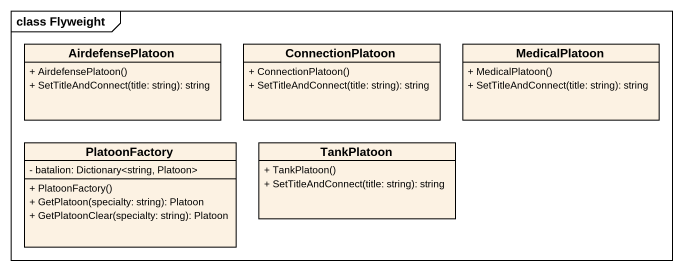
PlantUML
@startuml
mainframe class Flyweight
hide circle
hide empty members
skinparam classAttributeIconSize 0
class AirdefensePlatoon {
  + AirdefensePlatoon()
  + SetTitleAndConnect(title: string): string
}
class ConnectionPlatoon {
  + ConnectionPlatoon()
  + SetTitleAndConnect(title: string): string
}
class MedicalPlatoon {
  + MedicalPlatoon()
  + SetTitleAndConnect(title: string): string
}
class PlatoonFactory {
  - batalion: Dictionary<string, Platoon>
  + PlatoonFactory()
  + GetPlatoon(specialty: string): Platoon
  + GetPlatoonClear(specialty: string): Platoon
}
class TankPlatoon {
  + TankPlatoon()
  + SetTitleAndConnect(title: string): string
}
@enduml
